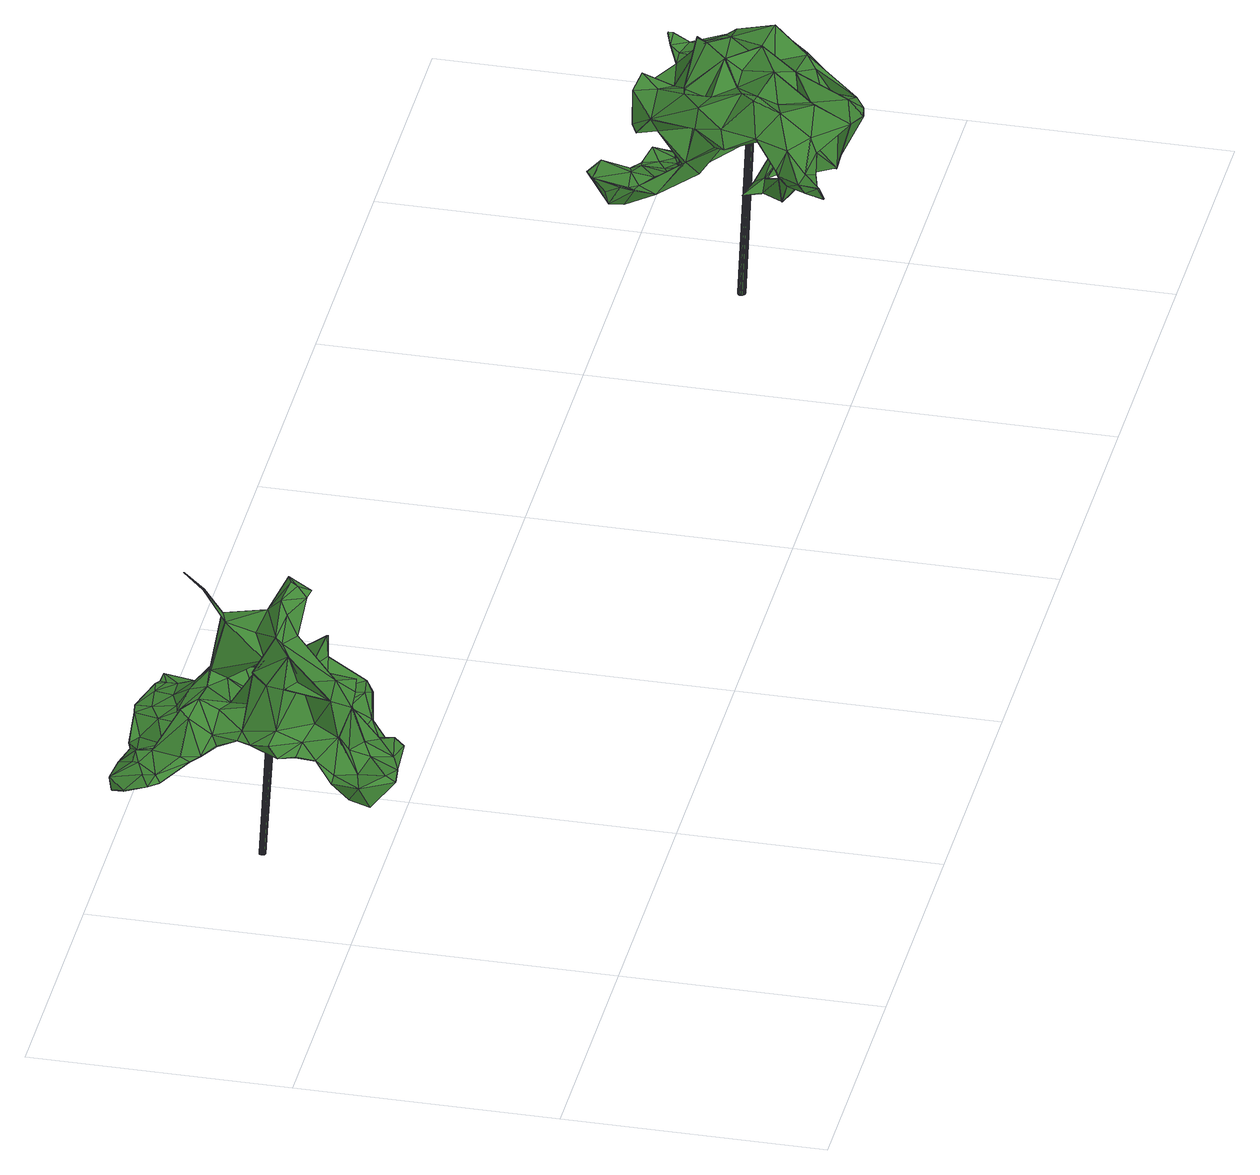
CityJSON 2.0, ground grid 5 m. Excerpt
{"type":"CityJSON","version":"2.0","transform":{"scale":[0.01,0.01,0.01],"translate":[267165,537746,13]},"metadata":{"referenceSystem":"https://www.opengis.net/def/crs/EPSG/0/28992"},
"CityObjects":{
"tree1":{"type":"SolitaryVegetationObject","attributes":{"gtid":506,"crown_width_m":4.86,"crown_median_z":16.33,"crown_r50_m":0.191,"crown_porosity":0.925,"trunk_H_m":3.04,"trunk_DBH_m":0.124,"trunk_radius_m":0.062,"trunk_base_height_m":13.29,"original_gtid":"576"},"geometry":[{"type":"Solid","lod":"3","boundaries":[[[[0,1,2]],[[3,4,5]],[[6,7,8]],[[2,9,0]],[[10,0,9]],[[11,12,13]],[[14,15,16]],[[17,18,19]],[[20,21,22]],[[23,22,21]],[[16,15,24]],[[2,15,14]],[[25,26,27]],[[26,28,27]],[[29,30,31]],[[32,33,34]],[[35,25,36]],[[37,38,39]],[[2,1,15]],[[15,1,40]],[[41,26,42]],[[43,44,28]],[[45,46,18]],[[18,47,19]],[[48,49,50]],[[51,52,53]],[[54,55,50]],[[56,57,58]],[[59,60,61]],[[31,30,62]],[[63,64,65]],[[66,67,68]],[[8,45,69]],[[33,70,71]],[[24,62,16]],[[72,73,74]],[[75,74,73]],[[76,32,77]],[[29,78,30]],[[79,80,62]],[[81,82,83]],[[8,69,84]],[[85,86,87]],[[50,49,88]],[[89,88,49]],[[90,91,92]],[[60,93,61]],[[94,95,96]],[[94,96,97]],[[40,47,31]],[[17,0,98]],[[17,19,0]],[[50,55,99]],[[17,98,100]],[[54,101,102]],[[62,80,16]],[[17,103,18]],[[104,105,8]],[[106,107,108]],[[39,38,109]],[[110,28,111]],[[44,111,28]],[[39,112,37]],[[44,113,114]],[[15,40,24]],[[115,116,6]],[[77,32,34]],[[117,72,74]],[[84,69,118]],[[84,118,119]],[[3,114,4]],[[46,45,8]],[[120,59,121]],[[122,113,123]],[[114,113,122]],[[8,105,6]],[[73,124,75]],[[125,126,75]],[[78,126,125]],[[77,34,127]],[[128,124,73]],[[72,129,128]],[[41,130,131]],[[105,104,132]],[[115,105,132]],[[133,134,104]],[[119,135,136]],[[119,137,135]],[[138,41,139]],[[140,20,22]],[[141,142,58]],[[98,10,100]],[[125,79,78]],[[143,142,141]],[[119,144,145]],[[146,147,81]],[[34,148,127]],[[20,93,149]],[[140,93,20]],[[150,11,13]],[[150,151,11]],[[42,139,41]],[[24,31,62]],[[40,31,24]],[[129,152,51]],[[153,154,155]],[[75,126,74]],[[156,137,157]],[[8,84,104]],[[158,159,125]],[[125,159,79]],[[160,161,162]],[[160,162,163]],[[70,54,71]],[[164,165,131]],[[156,157,166]],[[35,167,168]],[[123,169,170]],[[119,145,84]],[[171,172,173]],[[171,173,174]],[[84,145,104]],[[175,53,52]],[[176,37,177]],[[37,176,38]],[[178,176,177]],[[38,176,178]],[[38,178,109]],[[179,180,148]],[[179,148,71]],[[181,80,159]],[[181,14,80]],[[182,117,183]],[[182,183,184]],[[143,185,186]],[[187,188,189]],[[190,188,187]],[[191,114,3]],[[16,80,14]],[[79,159,80]],[[181,9,14]],[[192,185,143]],[[69,45,103]],[[5,4,114]],[[193,114,122]],[[166,157,194]],[[193,5,114]],[[128,129,53]],[[5,193,3]],[[191,3,193]],[[100,195,17]],[[196,197,101]],[[7,198,199]],[[200,107,201]],[[124,175,202]],[[23,203,22]],[[104,134,132]],[[129,204,152]],[[123,43,169]],[[42,116,139]],[[197,205,50]],[[206,207,78]],[[179,208,180]],[[209,194,157]],[[44,196,111]],[[41,131,210]],[[135,153,155]],[[71,88,179]],[[26,116,42]],[[114,191,44]],[[87,56,58]],[[211,152,204]],[[211,51,152]],[[52,212,213]],[[65,213,212]],[[161,214,215]],[[216,171,106]],[[81,217,82]],[[58,218,87]],[[77,86,219]],[[77,219,76]],[[78,79,30]],[[23,220,221]],[[51,53,129]],[[221,200,150]],[[126,90,183]],[[145,222,133]],[[34,33,71]],[[50,205,223]],[[150,224,151]],[[68,225,226]],[[122,225,68]],[[149,227,20]],[[108,220,21]],[[37,223,228]],[[112,223,37]],[[54,88,71]],[[226,229,95]],[[171,230,106]],[[177,228,178]],[[87,127,56]],[[190,151,224]],[[218,85,87]],[[174,212,211]],[[22,61,140]],[[224,150,231]],[[224,231,232]],[[169,210,165]],[[28,210,169]],[[165,210,131]],[[187,189,233]],[[44,191,67]],[[172,65,212]],[[234,235,236]],[[216,97,171]],[[35,36,236]],[[201,106,230]],[[166,194,153]],[[153,156,166]],[[72,233,189]],[[39,226,112]],[[68,226,39]],[[237,154,153]],[[238,90,92]],[[154,239,240]],[[99,239,154]],[[170,222,144]],[[186,185,83]],[[25,27,110]],[[66,197,44]],[[69,103,195]],[[17,195,103]],[[178,68,109]],[[146,60,147]],[[148,180,241]],[[177,37,228]],[[13,221,150]],[[111,196,242]],[[235,243,244]],[[234,243,235]],[[41,210,26]],[[137,156,135]],[[72,189,129]],[[23,221,13]],[[209,157,181]],[[211,204,232]],[[167,238,26]],[[50,99,197]],[[44,67,66]],[[245,246,216]],[[245,163,246]],[[21,220,23]],[[172,247,65]],[[238,167,90]],[[109,68,39]],[[75,124,202]],[[75,202,158]],[[13,203,23]],[[216,106,248]],[[169,222,170]],[[249,202,175]],[[0,10,98]],[[197,66,205]],[[52,213,175]],[[249,158,202]],[[250,251,186]],[[193,67,191]],[[155,252,123]],[[165,164,133]],[[178,228,66]],[[66,68,178]],[[110,111,242]],[[25,242,36]],[[110,242,25]],[[230,232,231]],[[230,231,200]],[[150,200,231]],[[175,124,53]],[[165,133,222]],[[12,22,203]],[[12,203,13]],[[108,253,106]],[[77,87,86]],[[77,127,87]],[[190,187,254]],[[71,148,34]],[[181,10,9]],[[122,67,193]],[[68,67,122]],[[95,97,216]],[[94,97,95]],[[20,227,21]],[[216,248,245]],[[213,65,64]],[[12,11,254]],[[226,63,229]],[[232,230,211]],[[99,63,226]],[[151,254,11]],[[18,103,45]],[[236,36,242]],[[242,70,236]],[[120,121,255]],[[253,248,106]],[[28,110,27]],[[242,256,70]],[[213,249,175]],[[230,200,201]],[[54,50,88]],[[179,88,208]],[[136,170,144]],[[60,59,120]],[[192,257,258]],[[141,258,257]],[[129,189,204]],[[53,124,128]],[[192,149,185]],[[164,131,259]],[[184,260,182]],[[233,182,260]],[[26,238,116]],[[232,204,189]],[[184,167,261]],[[117,182,72]],[[26,168,167]],[[70,256,54]],[[35,236,235]],[[149,262,227]],[[192,262,149]],[[196,44,197]],[[159,209,181]],[[142,251,58]],[[18,263,47]],[[199,46,7]],[[78,264,126]],[[143,141,257]],[[121,59,265]],[[121,265,187]],[[143,257,192]],[[242,196,256]],[[104,145,133]],[[233,255,187]],[[123,252,122]],[[140,61,93]],[[8,7,46]],[[219,266,76]],[[72,182,233]],[[267,268,64]],[[174,173,212]],[[95,223,112]],[[216,223,95]],[[143,186,142]],[[122,252,99]],[[160,262,161]],[[160,227,262]],[[192,161,262]],[[58,57,141]],[[26,210,28]],[[170,155,123]],[[269,120,255]],[[270,48,163]],[[258,89,270]],[[62,30,79]],[[10,157,100]],[[226,225,99]],[[112,226,95]],[[232,189,188]],[[228,205,66]],[[228,223,205]],[[240,252,155]],[[237,268,154]],[[135,156,153]],[[108,21,160]],[[21,227,160]],[[108,160,163]],[[163,245,248]],[[253,163,248]],[[253,108,163]],[[270,214,258]],[[137,271,157]],[[82,250,186]],[[83,82,186]],[[141,57,241]],[[258,214,192]],[[161,192,214]],[[47,40,272]],[[167,183,90]],[[99,225,122]],[[115,6,105]],[[183,117,273]],[[230,174,211]],[[12,61,22]],[[230,171,174]],[[72,128,73]],[[158,125,75]],[[206,18,207]],[[83,185,149]],[[89,241,88]],[[208,241,180]],[[158,194,209]],[[158,209,159]],[[265,254,187]],[[142,186,251]],[[126,264,90]],[[269,274,244]],[[102,55,54]],[[102,99,55]],[[223,246,50]],[[81,120,217]],[[216,246,223]],[[48,50,246]],[[46,207,18]],[[48,246,163]],[[97,229,247]],[[97,247,171]],[[96,95,229]],[[96,229,97]],[[65,247,229]],[[65,229,63]],[[165,222,169]],[[171,275,172]],[[247,172,275]],[[247,275,171]],[[89,276,270]],[[148,56,127]],[[250,85,251]],[[51,212,52]],[[211,212,51]],[[181,157,10]],[[208,88,241]],[[89,141,241]],[[89,258,141]],[[164,134,133]],[[235,244,261]],[[120,81,147]],[[120,147,60]],[[267,154,268]],[[267,99,154]],[[99,252,240]],[[25,35,168]],[[25,168,26]],[[220,107,200]],[[213,64,268]],[[237,213,268]],[[99,64,63]],[[267,64,99]],[[116,198,6]],[[7,6,198]],[[135,155,136]],[[184,274,260]],[[170,136,155]],[[169,43,28]],[[255,277,269]],[[274,269,277]],[[74,273,117]],[[233,277,255]],[[224,188,190]],[[232,188,224]],[[59,61,278]],[[163,215,270]],[[214,270,215]],[[100,271,195]],[[100,157,271]],[[195,271,137]],[[85,218,251]],[[184,183,167]],[[218,58,251]],[[86,85,250]],[[61,12,278]],[[254,278,12]],[[279,219,86]],[[279,234,219]],[[82,279,250]],[[86,250,279]],[[134,138,132]],[[138,130,41]],[[240,155,154]],[[102,239,99]],[[240,239,102]],[[213,237,249]],[[233,280,277]],[[274,277,280]],[[172,212,173]],[[101,240,102]],[[197,240,101]],[[99,240,197]],[[234,266,219]],[[274,184,261]],[[234,236,266]],[[70,281,236]],[[33,281,70]],[[236,281,266]],[[76,266,281]],[[32,76,281]],[[32,281,33]],[[274,261,244]],[[255,121,187]],[[249,194,158]],[[241,57,148]],[[56,148,57]],[[40,1,272]],[[183,273,126]],[[215,163,162]],[[215,162,161]],[[46,199,207]],[[126,273,74]],[[194,249,153]],[[237,153,249]],[[78,29,206]],[[151,190,254]],[[134,259,138]],[[130,138,259]],[[31,263,29]],[[47,263,31]],[[206,263,18]],[[130,259,131]],[[206,29,263]],[[235,261,35]],[[167,35,261]],[[220,200,221]],[[119,136,144]],[[280,233,260]],[[280,260,274]],[[145,144,222]],[[101,54,256]],[[101,256,196]],[[48,270,276]],[[244,243,269]],[[120,269,243]],[[120,243,217]],[[164,259,134]],[[119,118,137]],[[195,137,118]],[[92,198,238]],[[116,238,198]],[[146,93,60]],[[199,91,264]],[[90,264,91]],[[69,195,118]],[[220,108,107]],[[201,107,106]],[[93,146,149]],[[49,48,276]],[[49,276,89]],[[254,265,278]],[[59,278,265]],[[82,282,279]],[[217,282,82]],[[279,282,234]],[[243,234,282]],[[243,282,217]],[[92,91,198]],[[199,198,91]],[[0,19,272]],[[47,272,19]],[[0,272,1]],[[123,113,43]],[[43,113,44]],[[14,9,2]],[[264,78,207]],[[264,207,199]],[[115,139,116]],[[149,146,83]],[[81,83,146]],[[132,139,115]],[[132,138,139]],[[283,284,285]],[[283,285,286]],[[286,285,287]],[[286,287,288]],[[285,284,289]],[[285,289,287]],[[287,289,290]],[[287,290,288]],[[289,284,291]],[[289,291,290]],[[290,291,292]],[[290,292,288]],[[291,284,293]],[[291,293,292]],[[292,293,294]],[[292,294,288]],[[293,284,295]],[[293,295,294]],[[294,295,296]],[[294,296,288]],[[295,284,297]],[[295,297,296]],[[296,297,298]],[[296,298,288]],[[297,284,299]],[[297,299,298]],[[298,299,300]],[[298,300,288]],[[299,284,301]],[[299,301,300]],[[300,301,302]],[[300,302,288]],[[301,284,303]],[[301,303,302]],[[302,303,304]],[[302,304,288]],[[303,284,305]],[[303,305,304]],[[304,305,306]],[[304,306,288]],[[305,284,307]],[[305,307,306]],[[306,307,308]],[[306,308,288]],[[307,284,309]],[[307,309,308]],[[308,309,310]],[[308,310,288]],[[309,284,311]],[[309,311,310]],[[310,311,312]],[[310,312,288]],[[311,284,313]],[[311,313,312]],[[312,313,314]],[[312,314,288]],[[313,284,315]],[[313,315,314]],[[314,315,316]],[[314,316,288]],[[315,284,317]],[[315,317,316]],[[316,317,318]],[[316,318,288]],[[317,284,319]],[[317,319,318]],[[318,319,320]],[[318,320,288]],[[319,284,321]],[[319,321,320]],[[320,321,322]],[[320,322,288]],[[321,284,323]],[[321,323,322]],[[322,323,324]],[[322,324,288]],[[323,284,325]],[[323,325,324]],[[324,325,326]],[[324,326,288]],[[325,284,327]],[[325,327,326]],[[326,327,328]],[[326,328,288]],[[327,284,329]],[[327,329,328]],[[328,329,330]],[[328,330,288]],[[329,284,331]],[[329,331,330]],[[330,331,332]],[[330,332,288]],[[331,284,283]],[[331,283,332]],[[332,283,286]],[[332,286,288]]]]}]},
"tree2":{"type":"SolitaryVegetationObject","attributes":{"gtid":508,"crown_width_m":4.82,"crown_median_z":17.03,"crown_r50_m":0.224,"crown_porosity":0.927,"trunk_H_m":3.67,"trunk_DBH_m":0.14,"trunk_radius_m":0.0701,"trunk_base_height_m":13.36,"original_gtid":"578"},"geometry":[{"type":"Solid","lod":"3","boundaries":[[[[333,334,335]],[[336,337,338]],[[339,340,341]],[[342,343,344]],[[342,344,345]],[[333,346,334]],[[347,348,349]],[[349,348,350]],[[351,352,353]],[[354,355,356]],[[351,357,358]],[[359,360,361]],[[362,361,360]],[[363,364,365]],[[343,364,344]],[[345,366,367]],[[345,367,342]],[[368,369,370]],[[364,371,372]],[[343,371,364]],[[373,374,375]],[[376,333,335]],[[377,378,379]],[[380,381,368]],[[382,383,384]],[[385,384,383]],[[386,387,388]],[[389,390,379]],[[391,392,343]],[[393,335,334]],[[393,376,335]],[[394,354,395]],[[396,397,398]],[[399,400,401]],[[333,402,403]],[[404,405,406]],[[407,408,388]],[[409,410,411]],[[412,413,414]],[[379,390,377]],[[415,416,417]],[[418,419,420]],[[421,359,422]],[[423,340,424]],[[425,426,427]],[[428,363,365]],[[429,430,431]],[[432,433,434]],[[435,436,421]],[[380,437,358]],[[346,333,403]],[[438,439,440]],[[441,394,442]],[[391,443,392]],[[357,351,353]],[[444,434,445]],[[446,447,448]],[[446,448,429]],[[370,449,450]],[[451,452,453]],[[454,455,456]],[[457,458,459]],[[460,461,462]],[[346,403,402]],[[463,433,432]],[[411,394,464]],[[396,465,466]],[[457,392,443]],[[334,467,393]],[[468,469,386]],[[357,381,380]],[[346,467,334]],[[362,470,471]],[[472,411,464]],[[473,432,434]],[[474,475,476]],[[379,477,389]],[[478,479,480]],[[348,481,473]],[[482,428,483]],[[413,452,451]],[[412,484,428]],[[388,468,386]],[[451,423,485]],[[413,451,485]],[[423,486,487]],[[452,412,428]],[[486,466,488]],[[414,484,412]],[[489,484,414]],[[483,428,484]],[[431,430,444]],[[406,444,430]],[[364,363,344]],[[365,452,428]],[[365,490,452]],[[489,414,491]],[[483,484,489]],[[423,487,340]],[[340,487,492]],[[423,451,453]],[[405,461,460]],[[348,461,405]],[[493,448,447]],[[494,416,415]],[[356,416,494]],[[436,495,496]],[[497,339,498]],[[497,498,499]],[[499,496,497]],[[346,500,467]],[[501,397,396]],[[502,501,396]],[[431,417,429]],[[457,443,458]],[[348,503,481]],[[504,340,339]],[[505,407,399]],[[423,424,485]],[[341,449,370]],[[500,506,399]],[[444,445,431]],[[364,372,365]],[[507,381,362]],[[508,381,507]],[[415,434,509]],[[459,392,457]],[[510,499,369]],[[509,336,338]],[[353,511,368]],[[459,458,512]],[[513,359,361]],[[514,493,446]],[[493,447,446]],[[394,411,354]],[[452,490,515]],[[466,502,396]],[[379,378,477]],[[486,516,517]],[[477,398,397]],[[378,398,477]],[[390,518,377]],[[377,519,378]],[[520,521,427]],[[443,512,458]],[[522,408,505]],[[522,505,523]],[[456,455,524]],[[394,525,464]],[[417,416,429]],[[514,356,493]],[[500,526,506]],[[397,527,477]],[[368,510,369]],[[492,341,340]],[[511,353,352]],[[373,528,483]],[[336,509,434]],[[395,494,529]],[[530,469,524]],[[455,530,524]],[[347,503,348]],[[531,532,516]],[[486,532,531]],[[486,531,516]],[[533,402,442]],[[441,442,402]],[[460,462,405]],[[534,521,535]],[[534,535,536]],[[537,520,426]],[[538,539,540]],[[358,352,351]],[[353,368,357]],[[416,356,514]],[[541,542,539]],[[382,480,448]],[[336,391,343]],[[543,544,381]],[[545,343,342]],[[417,434,415]],[[429,514,446]],[[365,546,490]],[[516,349,547]],[[394,395,526]],[[543,381,548]],[[382,448,549]],[[454,435,455]],[[428,550,363]],[[472,409,411]],[[503,463,481]],[[382,384,478]],[[551,552,553]],[[554,555,421]],[[527,544,543]],[[455,435,472]],[[551,556,552]],[[554,557,555]],[[558,555,557]],[[558,557,554]],[[503,372,463]],[[473,461,348]],[[452,515,559]],[[560,561,562]],[[385,563,501]],[[382,478,480]],[[538,564,539]],[[564,427,539]],[[565,566,554]],[[439,567,508]],[[568,569,570]],[[402,333,441]],[[463,432,481]],[[366,571,367]],[[501,572,385]],[[384,385,572]],[[546,515,490]],[[400,506,526]],[[416,514,429]],[[545,336,343]],[[378,519,398]],[[387,573,574]],[[386,573,387]],[[523,505,401]],[[466,560,562]],[[575,537,420]],[[400,526,395]],[[347,576,453]],[[577,578,563]],[[544,563,578]],[[519,518,579]],[[373,580,528]],[[482,528,580]],[[388,581,468]],[[361,362,381]],[[463,372,371]],[[443,371,512]],[[545,367,571]],[[483,528,482]],[[415,509,582]],[[422,410,409]],[[468,524,469]],[[347,453,515]],[[480,430,448]],[[429,448,430]],[[357,508,567]],[[563,385,383]],[[577,563,383]],[[470,362,360]],[[526,442,394]],[[368,508,357]],[[368,381,508]],[[573,469,530]],[[386,469,573]],[[413,485,474]],[[558,520,575]],[[536,535,566]],[[501,563,397]],[[397,563,544]],[[397,544,527]],[[424,340,504]],[[363,550,583]],[[565,421,436]],[[436,496,499]],[[339,370,369]],[[339,369,499]],[[584,547,517]],[[584,517,516]],[[584,516,547]],[[585,497,496]],[[410,577,586]],[[402,533,346]],[[570,545,587]],[[570,587,568]],[[336,434,391]],[[356,395,354]],[[443,391,434]],[[349,588,547]],[[533,442,589]],[[345,580,366]],[[474,485,475]],[[523,401,529]],[[569,590,585]],[[474,476,491]],[[413,474,414]],[[438,567,439]],[[551,494,415]],[[443,434,433]],[[395,529,400]],[[507,471,591]],[[579,398,519]],[[592,593,594]],[[476,475,590]],[[348,595,350]],[[349,350,595]],[[405,595,348]],[[376,525,394]],[[558,596,520]],[[510,437,380]],[[593,573,530]],[[466,517,502]],[[567,381,357]],[[548,381,567]],[[476,374,491]],[[546,365,597]],[[545,337,336]],[[519,377,518]],[[452,559,453]],[[427,575,419]],[[507,362,471]],[[344,583,345]],[[598,384,572]],[[598,572,547]],[[341,561,449]],[[450,449,561]],[[595,404,598]],[[405,404,595]],[[399,407,599]],[[356,600,493]],[[516,601,453]],[[516,532,601]],[[598,404,478]],[[598,478,384]],[[523,552,522]],[[568,590,569]],[[602,551,553]],[[602,553,494]],[[423,601,603]],[[564,604,575]],[[453,601,423]],[[532,486,423]],[[510,380,470]],[[481,432,473]],[[404,406,605]],[[413,412,606]],[[358,357,380]],[[452,606,412]],[[413,606,452]],[[491,414,474]],[[388,387,407]],[[496,495,569]],[[541,539,427]],[[521,541,427]],[[525,376,599]],[[421,607,435]],[[422,607,421]],[[549,354,586]],[[549,586,577]],[[434,417,445]],[[501,608,572]],[[431,445,417]],[[521,534,541]],[[511,352,437]],[[437,510,511]],[[437,352,358]],[[573,593,464]],[[545,570,609]],[[343,392,371]],[[470,360,510]],[[590,610,585]],[[475,610,590]],[[453,559,515]],[[476,590,568]],[[371,443,433]],[[371,433,463]],[[399,506,400]],[[549,383,382]],[[549,577,383]],[[595,588,349]],[[375,374,476]],[[609,337,545]],[[368,511,510]],[[491,374,489]],[[524,611,337]],[[368,370,450]],[[337,609,524]],[[468,581,524]],[[612,567,438]],[[532,603,601]],[[556,611,524]],[[524,609,456]],[[359,513,422]],[[466,341,492]],[[526,500,589]],[[529,494,553]],[[529,553,523]],[[589,500,346]],[[589,346,533]],[[465,398,440]],[[396,398,465]],[[493,600,448]],[[549,448,600]],[[401,505,399]],[[549,600,355]],[[505,408,407]],[[422,409,472]],[[554,421,565]],[[543,612,527]],[[338,337,596]],[[558,338,596]],[[434,461,473]],[[444,461,434]],[[486,517,466]],[[494,395,356]],[[444,406,461]],[[462,461,406]],[[482,613,428]],[[464,525,573]],[[517,547,608]],[[572,608,547]],[[502,517,608]],[[502,608,501]],[[421,614,360]],[[555,360,614]],[[555,614,421]],[[453,576,516]],[[349,516,576]],[[573,525,574]],[[459,371,392]],[[512,371,459]],[[466,465,560]],[[370,339,341]],[[615,550,428]],[[613,482,583]],[[613,583,550]],[[344,363,583]],[[596,556,616]],[[525,599,574]],[[561,465,507]],[[465,561,560]],[[466,561,341]],[[466,562,561]],[[422,513,410]],[[354,411,410]],[[381,544,578]],[[354,410,586]],[[472,592,455]],[[401,400,529]],[[510,555,565]],[[450,561,507]],[[405,462,406]],[[605,406,480]],[[372,503,597]],[[372,597,365]],[[464,593,592]],[[575,520,537]],[[509,338,554]],[[605,479,404]],[[342,367,545]],[[551,582,556]],[[418,425,427]],[[420,426,425]],[[470,380,368]],[[577,410,513]],[[467,500,599]],[[577,513,578]],[[510,360,555]],[[421,360,359]],[[361,381,578]],[[361,578,513]],[[499,510,436]],[[565,436,510]],[[435,454,436]],[[337,611,556]],[[575,420,419]],[[558,536,555]],[[565,555,536]],[[554,556,582]],[[554,582,509]],[[470,450,471]],[[368,450,470]],[[418,420,425]],[[538,540,564]],[[507,591,450]],[[471,450,591]],[[347,349,576]],[[581,552,524]],[[556,524,552]],[[427,419,418]],[[537,426,420]],[[366,568,571]],[[375,366,580]],[[527,612,477]],[[415,582,551]],[[564,575,427]],[[612,548,567]],[[548,612,543]],[[554,616,556]],[[507,617,508]],[[439,508,617]],[[580,373,375]],[[427,426,520]],[[436,454,495]],[[496,569,585]],[[566,616,554]],[[596,616,566]],[[536,566,565]],[[566,535,596]],[[520,596,535]],[[612,438,618]],[[406,430,480]],[[347,515,597]],[[347,597,503]],[[546,597,515]],[[542,540,539]],[[541,540,542]],[[541,534,540]],[[536,540,534]],[[564,540,536]],[[619,518,390]],[[619,579,518]],[[536,604,564]],[[558,575,604]],[[536,558,604]],[[620,552,581]],[[356,355,600]],[[549,355,354]],[[581,408,620]],[[581,388,408]],[[522,620,408]],[[522,552,620]],[[523,553,552]],[[464,592,472]],[[480,479,605]],[[478,404,479]],[[556,596,337]],[[399,599,500]],[[393,599,376]],[[595,598,588]],[[547,588,598]],[[558,554,338]],[[407,387,599]],[[574,599,387]],[[467,599,393]],[[568,621,476]],[[366,621,568]],[[435,607,472]],[[422,472,607]],[[602,494,551]],[[423,603,532]],[[476,621,375]],[[375,621,366]],[[499,498,339]],[[520,535,521]],[[424,504,497]],[[424,497,485]],[[585,485,497]],[[571,568,587]],[[571,587,545]],[[504,339,497]],[[615,428,613]],[[615,613,550]],[[609,570,456]],[[345,583,580]],[[482,580,583]],[[466,492,488]],[[394,441,376]],[[456,570,454]],[[454,570,569]],[[487,486,488]],[[492,487,488]],[[569,495,454]],[[333,376,441]],[[526,589,442]],[[483,374,373]],[[483,489,374]],[[475,485,610]],[[585,610,485]],[[465,617,507]],[[440,617,465]],[[439,617,440]],[[390,389,619]],[[438,440,579]],[[579,440,398]],[[618,438,579]],[[530,455,594]],[[530,594,593]],[[618,579,619]],[[612,618,619]],[[612,619,477]],[[477,619,389]],[[592,594,455]],[[622,623,624]],[[622,624,625]],[[625,624,626]],[[625,626,627]],[[624,623,628]],[[624,628,626]],[[626,628,629]],[[626,629,627]],[[628,623,630]],[[628,630,629]],[[629,630,631]],[[629,631,627]],[[630,623,632]],[[630,632,631]],[[631,632,633]],[[631,633,627]],[[632,623,634]],[[632,634,633]],[[633,634,635]],[[633,635,627]],[[634,623,636]],[[634,636,635]],[[635,636,637]],[[635,637,627]],[[636,623,638]],[[636,638,637]],[[637,638,639]],[[637,639,627]],[[638,623,640]],[[638,640,639]],[[639,640,641]],[[639,641,627]],[[640,623,642]],[[640,642,641]],[[641,642,643]],[[641,643,627]],[[642,623,644]],[[642,644,643]],[[643,644,645]],[[643,645,627]],[[644,623,646]],[[644,646,645]],[[645,646,647]],[[645,647,627]],[[646,623,648]],[[646,648,647]],[[647,648,649]],[[647,649,627]],[[648,623,650]],[[648,650,649]],[[649,650,651]],[[649,651,627]],[[650,623,652]],[[650,652,651]],[[651,652,653]],[[651,653,627]],[[652,623,654]],[[652,654,653]],[[653,654,655]],[[653,655,627]],[[654,623,656]],[[654,656,655]],[[655,656,657]],[[655,657,627]],[[656,623,658]],[[656,658,657]],[[657,658,659]],[[657,659,627]],[[658,623,660]],[[658,660,659]],[[659,660,661]],[[659,661,627]],[[660,623,662]],[[660,662,661]],[[661,662,663]],[[661,663,627]],[[662,623,664]],[[662,664,663]],[[663,664,665]],[[663,665,627]],[[664,623,666]],[[664,666,665]],[[665,666,667]],[[665,667,627]],[[666,623,668]],[[666,668,667]],[[667,668,669]],[[667,669,627]],[[668,623,670]],[[668,670,669]],[[669,670,671]],[[669,671,627]],[[670,623,622]],[[670,622,671]],[[671,622,625]],[[671,625,627]]]]}]}
},
"vertices":[
[56,964,297],[34,955,284],[9,927,301],[360,889,560],[359,890,561],[358,889,562],[275,936,312],[228,913,306],[254,960,313],[53,901,312],[79,915,320],[127,491,250],[190,493,264],[152,449,294],[18,884,309],[9,926,299],[19,884,308],[103,957,301],[171,949,287],[94,960,293],[292,464,285],[232,470,297],[223,463,269],[198,455,292],[31,903,299],[404,822,350],[349,863,335],[407,829,353],[383,838,360],[121,885,311],[85,854,311],[67,916,301],[502,711,281],[477,739,328],[497,701,292],[382,764,354],[415,774,349],[362,661,535],[370,680,553],[332,702,543],[35,954,282],[368,929,331],[339,900,331],[325,813,406],[343,814,494],[185,954,290],[204,939,293],[94,959,292],[299,625,361],[364,657,347],[322,652,423],[104,677,371],[113,713,364],[114,713,363],[371,684,377],[285,695,368],[442,637,274],[433,600,283],[468,581,273],[278,556,300],[295,554,284],[262,493,275],[45,867,302],[189,725,472],[188,724,470],[168,695,460],[359,731,495],[342,814,496],[345,730,512],[185,955,292],[427,754,347],[458,702,357],[173,703,347],[156,749,355],[162,766,346],[130,779,341],[478,729,264],[488,684,255],[159,854,309],[96,822,322],[45,866,304],[339,558,274],[374,577,276],[364,537,265],[254,960,315],[482,613,250],[444,650,250],[486,655,264],[396,661,364],[378,628,328],[256,805,359],[238,876,334],[261,880,334],[294,485,262],[281,671,447],[283,690,481],[189,642,464],[193,634,460],[86,927,317],[278,721,444],[110,927,326],[351,773,377],[309,748,353],[171,950,289],[271,963,320],[273,954,315],[208,544,409],[204,547,320],[239,526,319],[371,692,560],[408,828,355],[375,800,370],[322,689,519],[341,815,495],[351,852,534],[309,934,329],[300,899,325],[180,741,354],[204,939,295],[229,910,324],[304,587,300],[270,586,322],[311,802,496],[303,830,394],[125,739,362],[108,804,329],[171,796,347],[483,670,275],[135,698,359],[110,661,343],[368,930,332],[368,929,333],[330,936,331],[309,934,331],[330,937,333],[205,846,333],[238,877,336],[155,885,317],[343,931,330],[338,918,331],[275,473,263],[427,563,330],[424,561,275],[395,544,328],[261,882,336],[262,928,327],[329,518,271],[320,556,280],[449,662,352],[328,500,264],[102,507,303],[118,529,267],[109,660,344],[185,825,404],[235,776,372],[274,828,376],[158,849,400],[114,896,328],[107,804,331],[95,822,324],[282,506,301],[314,552,284],[279,556,302],[283,571,375],[338,918,333],[334,896,336],[139,849,406],[300,780,338],[375,803,362],[323,860,356],[279,862,363],[166,574,444],[160,660,461],[191,634,459],[191,609,376],[124,739,363],[385,657,538],[386,658,537],[397,702,555],[443,641,407],[444,639,407],[52,876,315],[210,709,360],[257,760,344],[265,753,338],[371,539,273],[414,559,266],[186,584,318],[142,596,326],[133,633,335],[138,569,298],[352,851,535],[362,539,290],[350,851,536],[133,833,393],[137,929,311],[368,772,372],[325,749,470],[253,889,321],[212,872,296],[159,522,298],[175,560,363],[129,779,343],[198,455,290],[132,632,337],[335,690,480],[145,895,312],[187,868,306],[442,640,407],[98,840,330],[349,864,337],[154,624,356],[142,670,382],[155,737,365],[366,583,308],[304,585,302],[261,585,429],[348,593,296],[483,613,251],[435,685,266],[217,510,302],[152,468,306],[293,896,337],[325,670,475],[122,563,294],[324,748,472],[283,702,493],[298,483,297],[374,678,504],[181,656,520],[173,561,363],[138,562,303],[141,596,328],[199,664,336],[398,666,308],[350,712,337],[427,754,345],[195,788,380],[310,865,338],[276,729,353],[309,797,377],[434,637,368],[416,774,351],[346,641,326],[320,705,335],[278,550,427],[296,623,423],[180,656,521],[250,546,417],[143,790,357],[423,587,267],[467,581,272],[302,828,394],[234,551,402],[180,526,287],[264,616,345],[376,760,364],[393,545,328],[390,558,328],[343,931,332],[257,718,352],[309,748,351],[329,518,273],[137,928,309],[205,845,331],[210,543,309],[452,710,309],[190,723,470],[214,702,389],[321,654,335],[355,603,315],[145,895,314],[56,964,295],[180,762,358],[290,711,344],[187,641,464],[356,627,324],[245,646,367],[220,505,292],[414,621,281],[248,684,371],[475,740,326],[382,611,298],[281,725,29],[275,725,29],[281,727,29],[274,707,333],[273,708,333],[268,706,333],[280,728,29],[273,710,333],[279,730,29],[272,711,333],[278,731,29],[270,712,333],[276,731,29],[269,712,333],[275,731,29],[267,713,333],[273,731,29],[266,712,333],[272,730,29],[264,712,333],[270,729,29],[263,711,333],[270,728,29],[262,709,333],[269,726,29],[262,708,333],[269,725,29],[261,706,333],[269,723,29],[262,705,333],[270,722,29],[262,703,332],[271,720,29],[264,702,332],[272,719,29],[265,701,332],[274,719,29],[266,700,332],[275,719,29],[268,700,332],[277,719,29],[270,701,332],[278,720,29],[271,701,333],[280,721,29],[272,702,333],[281,722,29],[273,704,333],[281,724,29],[274,705,333],
[2148,485,310],[2186,534,350],[2173,478,302],[2441,363,440],[2402,331,357],[2427,317,451],[2343,154,418],[2363,70,409],[2306,85,372],[2551,300,372],[2494,384,415],[2567,312,383],[2564,284,307],[2164,518,352],[2445,238,546],[2406,312,535],[2384,249,537],[2382,267,520],[2218,214,325],[2237,240,308],[2234,226,317],[2184,349,396],[2231,346,443],[2230,411,427],[2219,213,326],[2209,249,322],[2242,267,437],[2277,211,465],[2200,213,450],[2229,171,449],[2568,311,384],[2551,343,450],[2555,290,455],[2531,262,316],[2534,279,366],[2244,213,341],[2291,176,386],[2294,136,359],[2499,410,454],[2512,336,464],[2573,230,298],[2540,204,314],[2539,233,305],[2179,463,293],[2080,67,418],[2077,77,442],[2075,78,442],[2244,214,343],[2178,171,388],[2181,325,518],[2168,279,486],[2208,249,543],[2182,221,547],[2312,434,301],[2288,454,317],[2335,444,322],[2078,102,427],[2079,68,418],[2458,422,452],[2481,435,460],[2219,510,330],[2170,401,328],[2228,365,363],[2209,121,463],[2155,153,464],[2131,114,434],[2269,450,323],[2236,395,336],[2280,409,315],[2143,462,352],[2150,492,334],[2308,303,550],[2323,340,570],[2282,373,493],[2288,453,318],[2335,443,323],[2215,330,356],[2200,283,429],[2213,330,355],[2550,169,338],[2509,128,343],[2528,144,331],[2341,408,441],[2282,427,468],[2324,439,478],[2532,268,460],[2505,256,468],[2511,317,441],[2309,298,430],[2225,312,421],[2401,76,439],[2411,122,431],[2534,278,368],[2495,264,366],[2515,217,379],[2579,196,312],[2265,466,485],[2280,422,485],[2302,456,502],[2445,355,460],[2458,421,454],[2382,410,478],[2317,317,382],[2359,252,369],[2259,237,323],[2138,122,411],[2168,113,408],[2171,103,410],[2159,440,337],[2160,440,339],[2462,438,466],[2314,399,474],[2324,438,479],[2218,456,443],[2164,437,460],[2189,415,477],[2273,86,362],[2283,129,365],[2465,138,436],[2518,194,448],[2425,174,503],[2355,262,350],[2298,339,321],[2396,293,352],[2489,449,474],[2489,448,476],[2495,441,472],[2335,360,573],[2356,360,541],[2335,361,571],[2477,350,464],[2238,380,331],[2205,109,435],[2281,62,456],[2228,516,351],[2347,401,309],[2320,398,313],[2290,177,388],[2287,161,394],[2246,352,350],[2396,359,526],[2494,143,344],[2464,153,350],[2520,221,318],[2084,117,439],[2219,308,521],[2271,332,486],[2242,364,506],[2432,328,521],[2586,227,299],[2578,196,311],[2560,172,317],[2446,139,355],[2362,84,457],[2363,55,442],[2323,47,451],[2559,173,316],[2525,234,473],[2529,154,325],[2323,46,450],[2163,436,460],[2269,374,423],[2356,260,351],[2390,230,356],[2390,167,330],[2373,198,384],[2372,199,384],[2218,458,339],[2194,174,519],[2242,121,514],[2452,312,524],[2387,155,427],[2305,425,313],[2228,417,328],[2191,120,398],[2177,146,387],[2354,370,449],[2301,199,393],[2260,235,322],[2494,440,473],[2212,264,434],[2219,455,442],[2486,228,487],[2339,177,518],[2257,130,509],[2080,69,417],[2087,80,427],[2465,261,371],[2437,206,339],[2320,398,315],[2296,389,319],[2331,369,324],[2228,417,326],[2186,436,333],[2128,163,425],[2585,227,298],[2271,381,327],[2296,389,317],[2320,135,438],[2387,140,453],[2145,462,353],[2374,199,384],[2391,230,358],[2376,206,431],[2461,304,388],[2516,195,448],[2515,215,379],[2444,147,430],[2429,174,351],[2464,154,352],[2135,165,418],[2138,171,429],[2428,327,355],[2527,255,474],[2304,210,536],[2135,159,366],[2174,330,476],[2562,289,371],[2332,355,403],[2330,370,326],[2288,376,326],[2341,323,426],[2361,230,451],[2367,332,363],[2351,265,491],[2418,275,449],[2443,171,461],[2234,126,442],[2273,86,364],[2305,90,447],[2167,214,475],[2442,172,459],[2361,253,370],[2381,266,363],[2136,157,365],[2470,244,327],[2424,241,312],[2413,280,343],[2495,265,364],[2206,219,542],[2280,409,313],[2269,450,321],[2467,256,468],[2392,228,503],[2154,270,452],[2198,213,450],[2086,81,426],[2571,251,288],[2347,401,311],[2333,354,404],[2565,282,308],[2279,157,479],[2390,167,328],[2170,292,444],[2465,263,369],[2316,272,523],[2167,452,338],[2437,206,337],[2288,150,397],[2286,353,329],[2271,380,325],[2288,376,324],[2309,301,550],[2412,291,360],[2494,283,482],[2263,270,519],[2254,468,325],[2189,415,475],[2408,155,485],[2287,353,331],[2411,122,433],[2402,215,472],[2280,372,492],[2496,145,351],[2285,344,421],[2249,191,502],[2404,326,351],[2429,174,349],[2367,331,362],[2122,146,409],[2573,230,300],[2321,247,491],[2543,213,314],[2396,293,354],[2190,120,397],[2105,114,429],[2079,102,426],[2339,404,314],[2530,238,310],[2332,275,36],[2325,275,36],[2332,277,36],[2353,262,403],[2353,264,403],[2346,262,403],[2331,278,36],[2352,265,403],[2330,280,36],[2351,267,403],[2329,281,36],[2350,268,403],[2327,282,36],[2348,269,404],[2325,282,36],[2346,269,404],[2323,282,36],[2344,269,404],[2322,281,36],[2343,268,404],[2320,280,36],[2341,267,404],[2319,279,36],[2340,266,404],[2318,277,36],[2339,264,404],[2318,275,36],[2339,262,404],[2318,273,36],[2339,260,404],[2319,272,36],[2340,259,404],[2320,270,36],[2341,257,404],[2321,269,36],[2342,256,403],[2323,268,36],[2344,255,403],[2325,268,36],[2346,255,403],[2327,268,36],[2347,255,403],[2328,269,36],[2349,256,403],[2330,270,36],[2351,257,403],[2331,271,36],[2352,258,403],[2332,273,36],[2353,260,403]
]}
